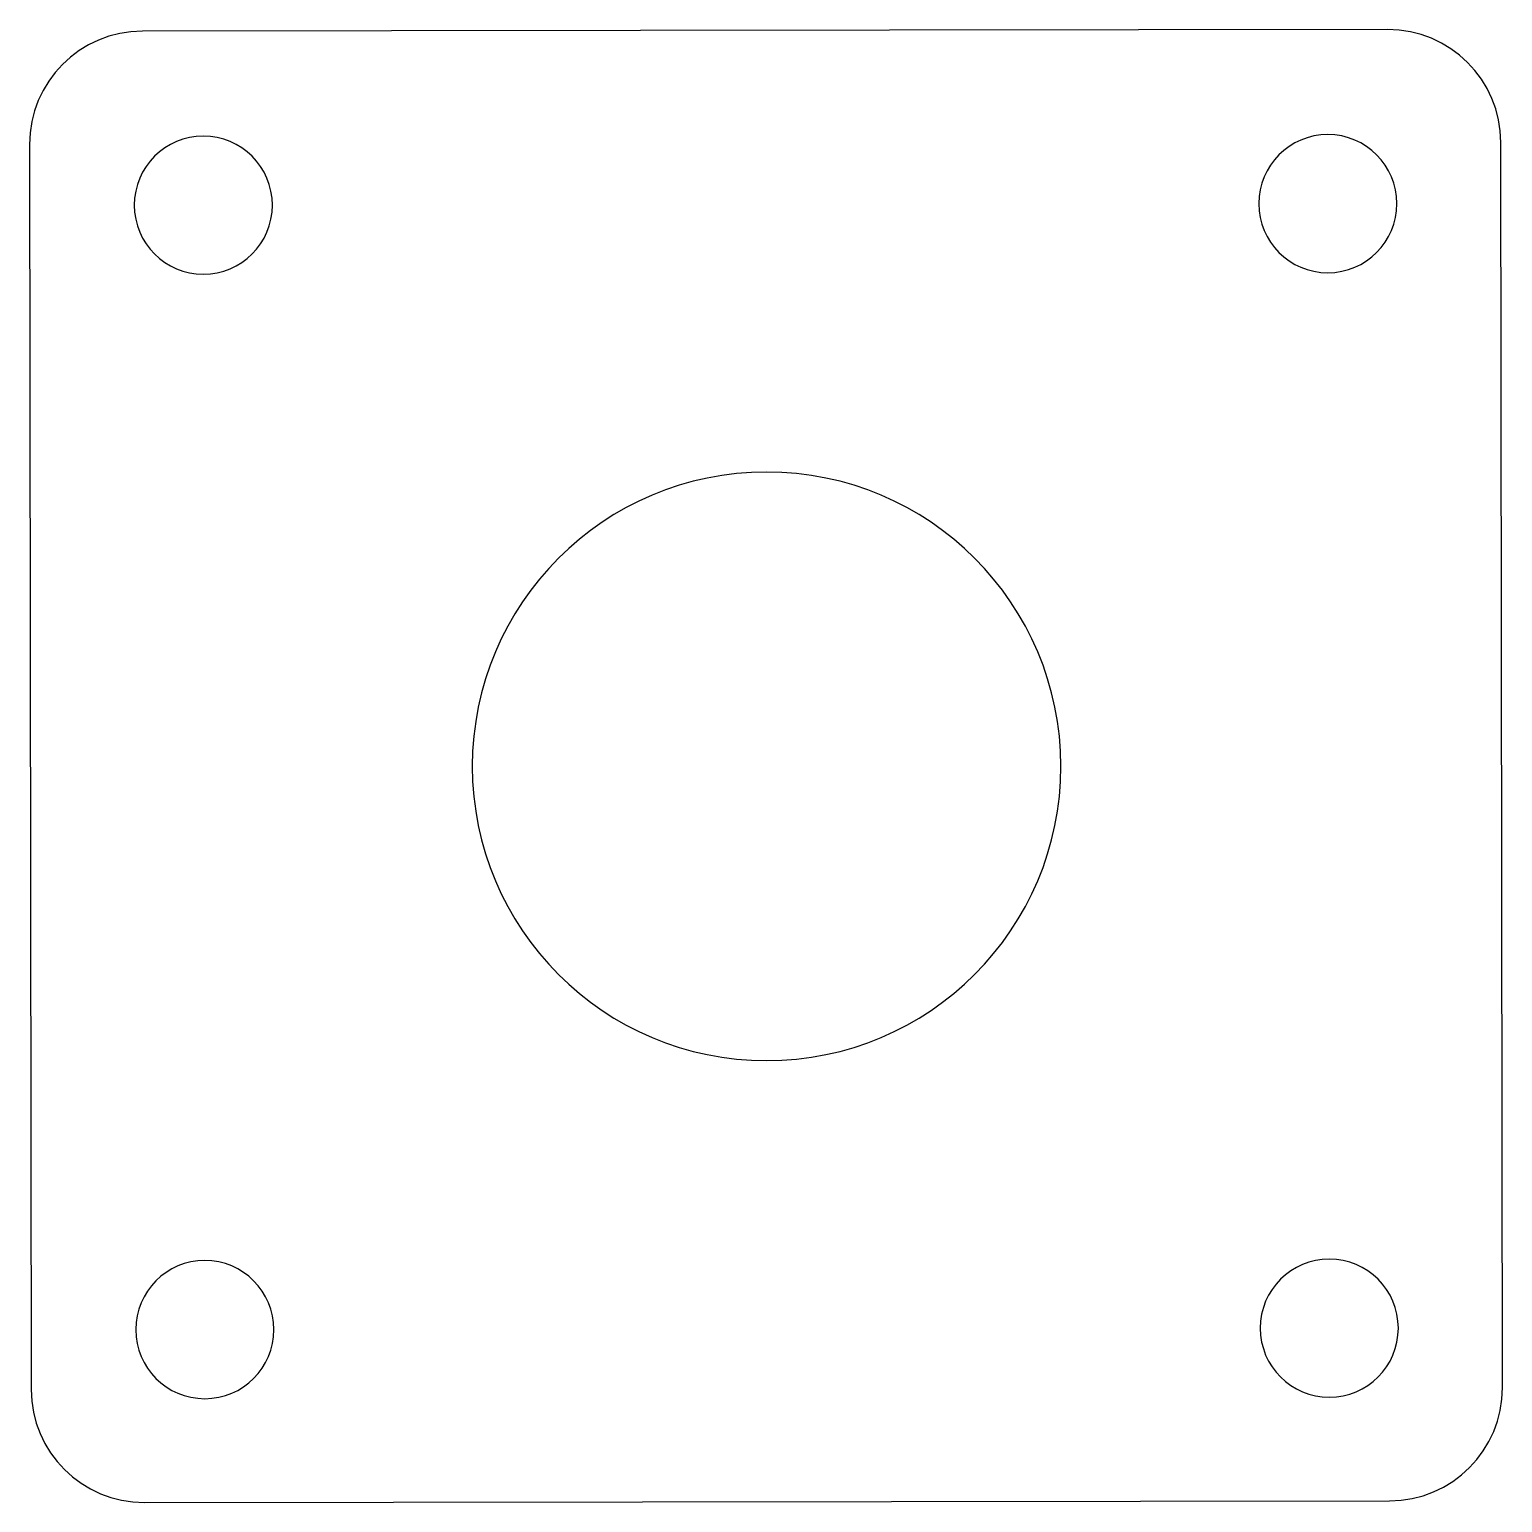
# Model space of a CAD drawing. Header units: inches. Extents: x 0.74 to 3.31, y 0.95 to 3.52.
import ezdxf

# ---------------------------------------------------------------- set-up
doc = ezdxf.new("R2010")
doc.units = ezdxf.units.IN
doc.layers.get('0').update_dxf_attribs({"linetype": 'CONTINUOUS'})

msp = doc.modelspace()

# ---------------------------------------------------------------- linework, layer by layer
at = {"color": 0, "linetype": 'CONTINUOUS'}
for p, q in [((3.1062, 3.5159), (0.9392, 3.513)), ((0.7425, 3.3158), (0.7453, 1.1488)), ((3.3063, 1.1521), (3.3035, 3.3191)), ((0.9426, 0.952), (3.1096, 0.9549))]:
    msp.add_line(p, q, dxfattribs=at)
for centre, radius, start, end in [((0.9395, 3.316), 0.197, 90.0752, 180.0752), ((3.1065, 3.3189), 0.197, 0.0752, 90.0752), ((1.0451, 3.2101), 0.1202, 360, 180), ((3.0022, 3.2127), 0.1202, 360, 180), ((1.0451, 3.2101), 0.1202, 180, 360), ((3.0022, 3.2127), 0.1202, 180, 360), ((2.0254, 2.2334), 0.5122, 360, 180), ((2.0254, 2.2334), 0.5122, 180, 360), ((1.0477, 1.253), 0.1202, 360, 180), ((3.0048, 1.2556), 0.1202, 360, 180), ((1.0477, 1.253), 0.1202, 180, 360), ((3.0048, 1.2556), 0.1202, 180, 360), ((0.9423, 1.149), 0.197, 180.0752, 270.0752), ((3.1093, 1.1519), 0.197, 270.0752, 0.0752)]:
    msp.add_arc(centre, radius, start, end, dxfattribs=at)

doc.saveas('drawing.dxf')
